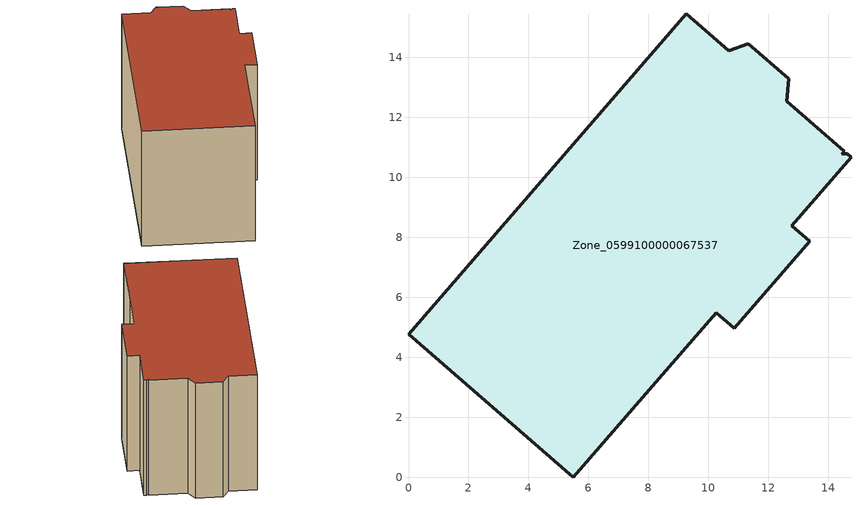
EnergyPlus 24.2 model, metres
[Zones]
Zone_0599100000067537
 floor ground (C_G): 12.79,8.39 13.39,7.87 10.86,4.96 10.26,5.48 8.36,3.3 5.5,0 0,4.77 9.26,15.45 10.68,14.22 11.34,14.45 12.68,13.29 12.62,12.53 14.53,10.87 14.46,10.78 14.63,10.79 14.76,10.67 z0
 wall outside (C_F): 12.62,12.53 12.68,13.29 11.34,14.45 10.68,14.22 9.26,15.45 0,4.77 5.5,0 8.36,3.3 10.26,5.48 10.86,4.96 13.39,7.87 12.79,8.39 14.76,10.67 14.63,10.79 14.46,10.78 14.53,10.87 12.62,12.53 z0:8.69
 roof outside (C_R): 12.79,8.39 14.76,10.67 14.63,10.79 14.46,10.78 14.53,10.87 12.62,12.53 12.68,13.29 11.34,14.45 10.68,14.22 9.26,15.45 0,4.77 5.5,0 8.36,3.3 10.26,5.48 10.86,4.96 13.39,7.87 z8.69
[BUILDING]
Pand.0599100000067537: North Axis=0; Terrain=City; Loads Convergence Tolerance Value=0.04; Temperature Convergence Tolerance Value=0.4; Solar Distribution=FullExterior; Maximum Number of Warmup Days=25; Minimum Number of Warmup Days=1
[Site:Location]
Rotterdam.The.Hague.AP_ZH_NLD Design_Conditions: Latitude=51.96; Longitude=4.45; Time Zone=1; Elevation=-4.5
[SITE:GROUNDTEMPERATURE:BUILDINGSURFACE]
18, 18, 18, 18, 18, 18, 18, 18, 18, 18, 18, 18
[MATERIAL] Thermal Absorptance=0.9; Solar Absorptance=0.7; Visible Absorptance=0.7
Name | Roughness | Thickness | Conductivity | Density | Specific Heat
G.D.1965 | MediumSmooth | 0.15 | 1 | 540 | 1210
F.D.1965 | Rough | 0.3 | 0.857143 | 1920 | 840
R.D.1965 | MediumRough | 0.2 | 0.08 | 1500 | 1000
[CONSTRUCTION]
C_G: G.D.1965
C_F: F.D.1965
C_R: R.D.1965
[ZONE]
Zone_0599100000067537: Type=1; Multiplier=1; Ceiling Height=Autocalculate; Volume=Autocalculate; Floor Area=autocalculate; Part of Total Floor Area=Yes
[ZONEINFILTRATION:DESIGNFLOWRATE]
Infil_Zone_0599100000067537: Zone or ZoneList or Space or SpaceList=Zone_0599100000067537; Schedule=AlwaysOn; Design Flow Rate Calculation Method=Flow/Area; Flow Rate per Floor Area=0.0042; Constant Term Coefficient=1; Temperature Term Coefficient=0; Velocity Term Coefficient=0; Velocity Squared Term Coefficient=0
[HVACTEMPLATE:ZONE:IDEALLOADSAIRSYSTEM]
Zone_0599100000067537: Maximum Heating Supply Air Temperature=50; Minimum Cooling Supply Air Temperature=13; Maximum Heating Supply Air Humidity Ratio=0.0156; Minimum Cooling Supply Air Humidity Ratio=0.0077; Heating Limit=NoLimit; Cooling Limit=NoLimit; Dehumidification Control Type=ConstantSensibleHeatRatio; Cooling Sensible Heat Ratio=0.7; Dehumidification Setpoint=60; Humidification Control Type=None; Humidification Setpoint=30; Outdoor Air Method=None; Outdoor Air Flow Rate per Person=0.00944; Outdoor Air Flow Rate per Zone Floor Area=0; Outdoor Air Flow Rate per Zone=0; Demand Controlled Ventilation Type=None; Outdoor Air Economizer Type=NoEconomizer; Heat Recovery Type=None; Sensible Heat Recovery Effectiveness=0.7; Latent Heat Recovery Effectiveness=0.65
[ZONECONTROL:THERMOSTAT]
ThermostatControl_Zone_0599100000067537: Zone or ZoneList=Zone_0599100000067537; Control Type Schedule=DualSetpointControlType; Control 1=Thermostat_Zone_0599100000067537; Temperature Difference Between Cutout And Setpoint=0
[THERMOSTATSETPOINT:DUALSETPOINT]
Thermostat_Zone_0599100000067537: Heating Setpoint Temperature Schedule=HeatingSetpoint_Zone_0599100000067537; Cooling Setpoint Temperature Schedule=CoolingSetpoint_Zone_0599100000067537
[SCHEDULE:COMPACT]
HeatingSetpoint_Zone_0599100000067537: Through: 12/31, For: AllDays, Until: 24:00, 21
CoolingSetpoint_Zone_0599100000067537: Through: 12/31, For: AllDays, Until: 24:00, 24
DualSetpointControlType: Through: 12/31, For: AllDays, Until: 24:00, 4
AlwaysOn: Through: 12/31, For: AllDays, Until: 24:00, 1
